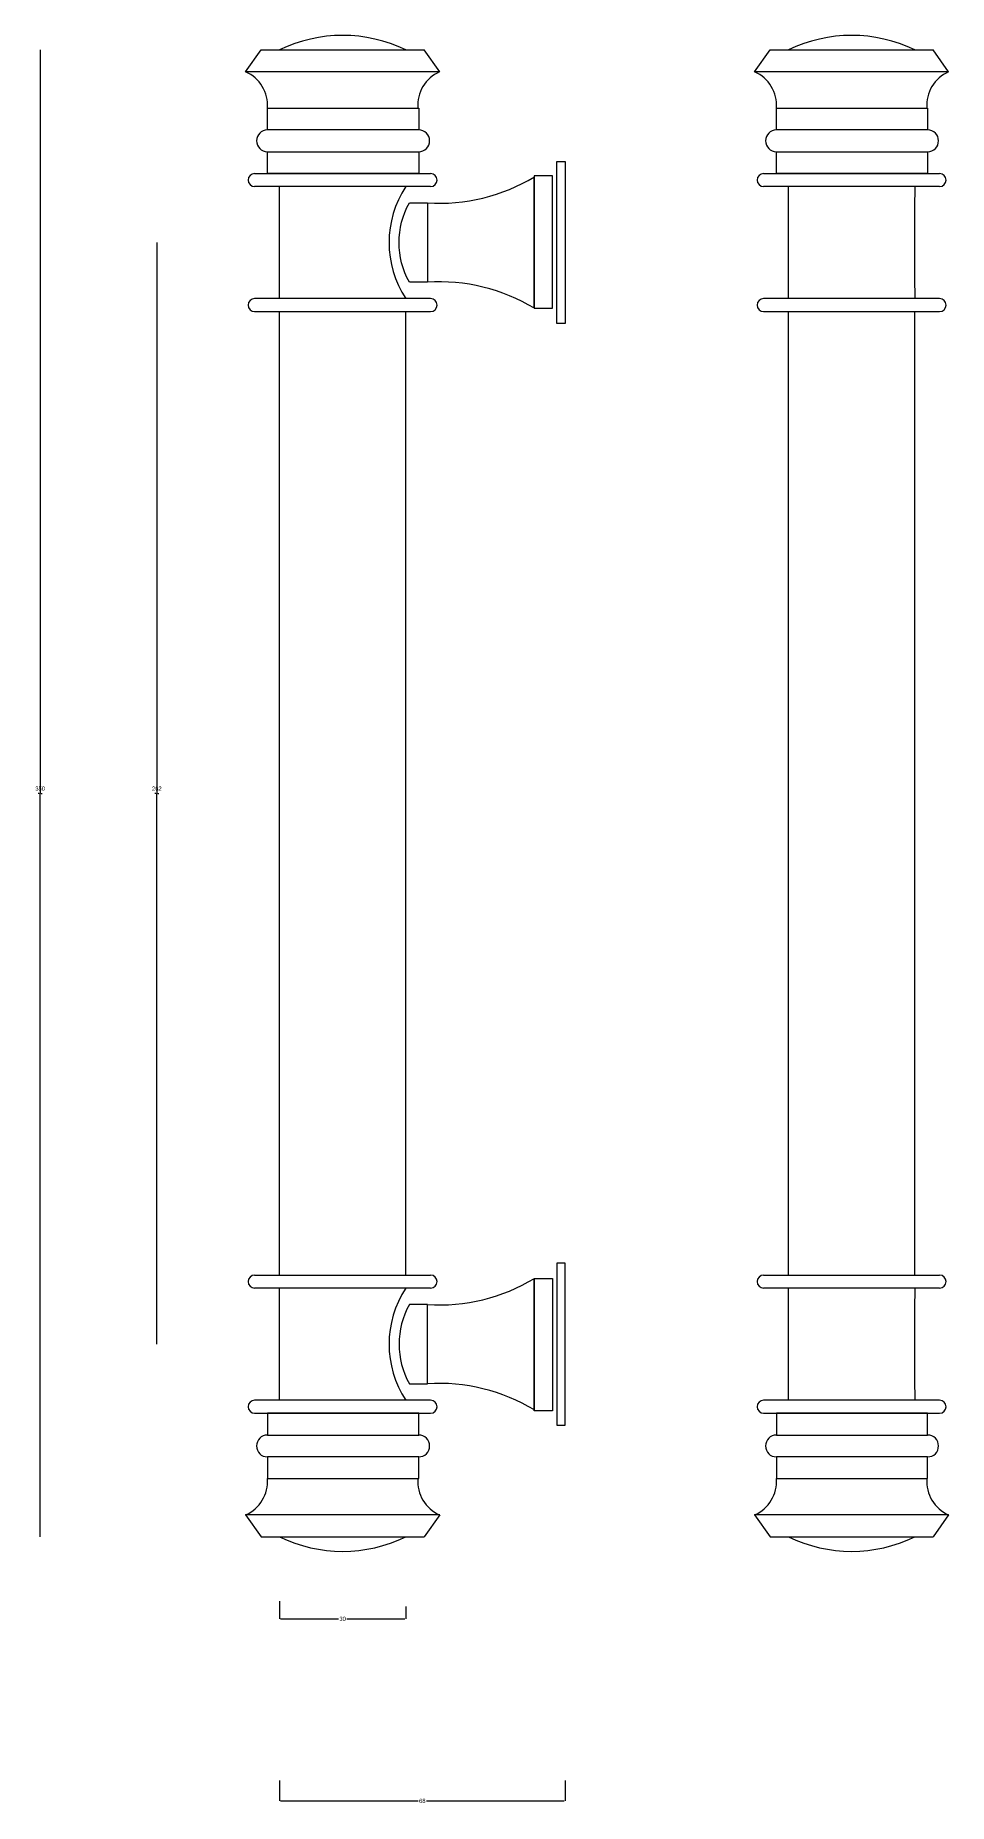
# Model space of a CAD drawing. Header units: metres. Extents: x 616 to 833, y 1112 to 1532.
import ezdxf

# ---------------------------------------------------------------- set-up
doc = ezdxf.new("R2010")
doc.units = ezdxf.units.M
for name, color, linetype in [('3', 3, 'Continuous'), ('7', 7, 'Continuous'), ('DIM', 3, 'Continuous')]:
    doc.layers.add(name, color=color, linetype=linetype)
doc.dimstyles.get("Standard").update_dxf_attribs({"dimtxt": 2.5, "dimasz": 2.5, "dimexe": 1.25, "dimexo": 0.625, "dimtad": 1, "dimcen": 2.5, "dimazin": 3, "dimtfac": 1, "dimtmove": 0, "dimatfit": 3})

# ---------------------------------------------------------------- blocks, each defined once
blk = doc.blocks.new('*D1')
for p, q in [((617.23, 1528.36), (617.23, 1351.83)), ((616.98, 1351.83), (616.73, 1351.83)), ((617.23, 1175.29), (617.23, 1351.83)), ((617.23, 1351.83), (617.23, 1351.83)), ((617.48, 1351.83), (617.73, 1351.83))]:
    blk.add_line(p, q)
at = {"layer": 'Defpoints'}
for p in [(617.23, 1528.36), (617.23, 1351.83), (617.23, 1175.29)]:
    blk.add_point(p, dxfattribs=at)
at = {"layer": 'DIM', "insert": (617.23, 1352.955), "char_height": 1, "attachment_point": 5}
blk.add_mtext('350', dxfattribs=at)
blk = doc.blocks.new('*D2')
for p, q in [((674.06, 1117.41), (674.06, 1112.58)), ((741.91, 1117.41), (741.91, 1112.58)), ((674.31, 1112.58), (706.985, 1112.58)), ((708.985, 1112.58), (741.66, 1112.58))]:
    blk.add_line(p, q)
at = {"layer": 'Defpoints'}
for p in [(674.06, 1117.41), (741.91, 1117.41), (674.06, 1112.58)]:
    blk.add_point(p, dxfattribs=at)
at = {"layer": 'DIM', "insert": (707.985, 1112.58), "char_height": 1, "attachment_point": 5}
blk.add_mtext('68', dxfattribs=at)
blk = doc.blocks.new('*D3')
for p, q in [((674.06, 1159.97), (674.06, 1155.8)), ((674.31, 1155.8), (688.06, 1155.8)), ((690.06, 1155.8), (703.81, 1155.8)), ((704.06, 1158.72), (704.06, 1155.8))]:
    blk.add_line(p, q)
at = {"layer": 'Defpoints'}
for p in [(674.06, 1159.97), (674.06, 1155.8), (704.06, 1158.72)]:
    blk.add_point(p, dxfattribs=at)
at = {"layer": 'DIM', "insert": (689.06, 1155.8), "char_height": 1, "attachment_point": 5}
blk.add_mtext('30', dxfattribs=at)
blk = doc.blocks.new('*D4')
for p, q in [((644.94, 1482.63), (644.94, 1351.83)), ((644.69, 1351.83), (644.44, 1351.83)), ((644.94, 1221.03), (644.94, 1351.83)), ((644.94, 1351.83), (644.94, 1351.83)), ((645.19, 1351.83), (645.44, 1351.83))]:
    blk.add_line(p, q)
at = {"layer": 'Defpoints'}
for p in [(644.94, 1482.63), (644.94, 1351.83), (644.94, 1221.03)]:
    blk.add_point(p, dxfattribs=at)
at = {"layer": 'DIM', "insert": (644.94, 1352.955), "char_height": 1, "attachment_point": 5}
blk.add_mtext('262', dxfattribs=at)

msp = doc.modelspace()

# ---------------------------------------------------------------- linework, layer by layer
at = {"layer": '3'}
for p, q in [((669.72, 1528.36), (708.4, 1528.36)), ((790.59, 1528.36), (829.27, 1528.36)), ((712.11, 1523.19), (666.02, 1523.19)), ((832.97, 1523.19), (786.89, 1523.19)), ((671.2, 1514.56), (706.92, 1514.56)), ((671.2, 1514.56), (707.12, 1514.56)), ((792.07, 1514.56), (827.99, 1514.56)), ((792.07, 1514.56), (827.79, 1514.56)), ((707.12, 1509.39), (671.2, 1509.39)), ((707.12, 1509.39), (671.2, 1509.39)), ((827.99, 1509.39), (792.07, 1509.39)), ((827.99, 1509.39), (792.07, 1509.39)), ((671.2, 1504.21), (707.12, 1504.21)), ((671.2, 1504.21), (707.12, 1504.21)), ((792.07, 1504.21), (827.99, 1504.21)), ((792.07, 1504.21), (827.99, 1504.21)), ((668.17, 1499.03), (709.96, 1499.03)), ((709.96, 1495.93), (668.17, 1495.93)), ((707.12, 1499.03), (671.2, 1499.03)), ((734.58, 1498.48), (734.58, 1467.02)), ((789.04, 1499.03), (830.83, 1499.03)), ((830.83, 1495.93), (789.04, 1495.93)), ((827.99, 1499.03), (792.07, 1499.03)), ((709.96, 1469.33), (668.17, 1469.33)), ((668.17, 1466.22), (709.96, 1466.22)), ((830.83, 1469.33), (789.04, 1469.33)), ((789.04, 1466.22), (830.83, 1466.22)), ((668.17, 1237.43), (709.96, 1237.43)), ((734.58, 1236.64), (734.58, 1205.42)), ((789.04, 1237.43), (830.83, 1237.43)), ((709.96, 1234.33), (668.17, 1234.33)), ((830.83, 1234.33), (789.04, 1234.33)), ((709.96, 1207.73), (668.17, 1207.73)), ((830.83, 1207.73), (789.04, 1207.73)), ((668.17, 1204.62), (709.96, 1204.62)), ((707.12, 1204.62), (671.2, 1204.62)), ((789.04, 1204.62), (830.83, 1204.62)), ((827.99, 1204.62), (792.07, 1204.62)), ((671.2, 1199.45), (707.12, 1199.45)), ((671.2, 1199.45), (707.12, 1199.45)), ((792.07, 1199.45), (827.99, 1199.45)), ((792.07, 1199.45), (827.99, 1199.45)), ((707.12, 1194.27), (671.2, 1194.27)), ((707.12, 1194.27), (671.2, 1194.27)), ((827.99, 1194.27), (792.07, 1194.27)), ((827.99, 1194.27), (792.07, 1194.27)), ((671.2, 1189.1), (706.92, 1189.1)), ((671.2, 1189.1), (707.12, 1189.1)), ((792.07, 1189.1), (827.99, 1189.1)), ((792.07, 1189.1), (827.79, 1189.1)), ((712.11, 1180.47), (666.02, 1180.47)), ((832.97, 1180.47), (786.89, 1180.47)), ((669.72, 1175.29), (708.4, 1175.29)), ((790.59, 1175.29), (829.27, 1175.29))]:
    msp.add_line(p, q, dxfattribs=at)
msp.add_lwpolyline([(734.58, 1236.64), (738.93, 1236.64), (738.93, 1205.18), (734.58, 1205.18)], close=True, dxfattribs=at)
at = {"layer": '7'}
for p, q in [((666.02, 1523.19), (669.72, 1528.36)), ((712.11, 1523.19), (708.4, 1528.36)), ((786.89, 1523.19), (790.59, 1528.36)), ((832.97, 1523.19), (829.27, 1528.36)), ((671.2, 1509.39), (671.2, 1514.56)), ((707.12, 1514.56), (707.12, 1509.39)), ((792.07, 1509.39), (792.07, 1514.56)), ((827.99, 1514.56), (827.99, 1509.39)), ((671.2, 1499.03), (671.2, 1504.21)), ((707.12, 1504.21), (707.12, 1499.03)), ((792.07, 1499.03), (792.07, 1504.21)), ((827.99, 1504.21), (827.99, 1499.03)), ((674.06, 1469.33), (674.06, 1495.93)), ((738.93, 1498.48), (734.58, 1498.48)), ((734.58, 1467.02), (734.58, 1498.24)), ((738.93, 1467.02), (738.93, 1498.48)), ((794.93, 1469.33), (794.93, 1495.93)), ((674.06, 1237.43), (674.06, 1466.22)), ((704.06, 1237.43), (704.06, 1466.22)), ((734.58, 1467.02), (738.93, 1467.02)), ((794.93, 1237.43), (794.93, 1466.22)), ((824.93, 1237.43), (824.93, 1466.22)), ((674.06, 1207.73), (674.06, 1234.33)), ((794.93, 1207.73), (794.93, 1234.33)), ((671.2, 1204.62), (671.2, 1199.45)), ((707.12, 1199.45), (707.12, 1204.62)), ((792.07, 1204.62), (792.07, 1199.45)), ((827.99, 1199.45), (827.99, 1204.62)), ((671.2, 1194.27), (671.2, 1189.1)), ((707.12, 1189.1), (707.12, 1194.27)), ((792.07, 1194.27), (792.07, 1189.1)), ((827.99, 1189.1), (827.99, 1194.27)), ((666.02, 1180.47), (669.72, 1175.29)), ((712.11, 1180.47), (708.4, 1175.29)), ((786.89, 1180.47), (790.59, 1175.29)), ((832.97, 1180.47), (829.27, 1175.29))]:
    msp.add_line(p, q, dxfattribs=at)
for points in [[(739.95, 1501.86), (741.91, 1501.86), (741.91, 1463.4), (739.95, 1463.4)], [(739.95, 1201.8), (741.91, 1201.8), (741.91, 1240.26), (739.95, 1240.26)]]:
    msp.add_lwpolyline(points, close=True, dxfattribs=at)
for points in [[(709.25, 1492.03), (709.25, 1473.23), (704.91, 1473.23, -0.26), (704.91, 1492.03)], [(709.25, 1211.63), (709.25, 1230.43), (704.91, 1230.43, 0.26), (704.91, 1211.63)]]:
    msp.add_lwpolyline(points, format="xyb", close=True, dxfattribs=at)
for centre, radius, start, end in [((689.06, 1497.64), 34.19, 63.98, 116.02), ((809.93, 1497.64), 34.19, 63.98, 116.02), ((662.55, 1515.23), 8.68, 355.58, 66.4), ((715.58, 1515.23), 8.68, 113.6, 184.42), ((783.42, 1515.23), 8.68, 355.58, 66.4), ((836.45, 1515.23), 8.68, 113.6, 184.42), ((671.2, 1506.8), 2.59, 90, 270), ((707.12, 1506.8), 2.59, 270, 90), ((792.07, 1506.8), 2.59, 90, 270), ((827.99, 1506.8), 2.59, 270, 90), ((668.17, 1497.48), 1.55, 90, 270), ((724.28, 1482.63), 24.2, 146.66, 213.34), ((712, 1535.62), 43.68, 266.39, 301.14), ((709.96, 1497.48), 1.55, 270, 90), ((789.04, 1497.48), 1.55, 90, 270), ((2180.55, 1482.63), 1355.68, 179.44, 180.56), ((830.83, 1497.48), 1.55, 270, 90), ((712, 1429.63), 43.68, 58.86, 93.61), ((668.17, 1467.78), 1.55, 90, 270), ((709.96, 1467.78), 1.55, 270, 90), ((789.04, 1467.78), 1.55, 90, 270), ((830.83, 1467.78), 1.55, 270, 90), ((668.17, 1235.88), 1.55, 90, 270), ((712, 1274.02), 43.68, 266.39, 301.14), ((709.96, 1235.88), 1.55, 270, 90), ((789.04, 1235.88), 1.55, 90, 270), ((830.83, 1235.88), 1.55, 270, 90), ((724.28, 1221.03), 24.2, 146.66, 213.34), ((2294.54, 1221.03), 1469.67, 179.48, 180.52), ((712, 1168.03), 43.68, 58.86, 93.61), ((668.17, 1206.18), 1.55, 90, 270), ((709.96, 1206.18), 1.55, 270, 90), ((789.04, 1206.18), 1.55, 90, 270), ((830.83, 1206.18), 1.55, 270, 90), ((671.2, 1196.86), 2.59, 90, 270), ((707.12, 1196.86), 2.59, 270, 90), ((792.07, 1196.86), 2.59, 90, 270), ((827.99, 1196.86), 2.59, 270, 90), ((662.55, 1188.43), 8.68, 293.6, 4.42), ((715.58, 1188.43), 8.68, 175.58, 246.4), ((783.42, 1188.43), 8.68, 293.6, 4.42), ((836.45, 1188.43), 8.68, 175.58, 246.4), ((689.06, 1206.02), 34.19, 243.98, 296.02), ((809.93, 1206.02), 34.19, 243.98, 296.02)]:
    msp.add_arc(centre, radius, start, end, dxfattribs=at)

# ---------------------------------------------------------------- dimensions: what is measured, and where the dimension line sits
at = {"layer": 'DIM'}
for base, p1, p2, text, picture, middle in [((617.23, 1351.83), (617.23, 1528.36), (617.23, 1175.29), '350', '*D1', (617.23, 1352.955)), ((644.94, 1351.83), (644.94, 1482.63), (644.94, 1221.03), '262', '*D4', (644.94, 1352.955)), ((674.06, 1112.58), (674.06, 1117.41), (741.91, 1117.41), '68', '*D2', (707.985, 1112.58))]:
    dim = msp.add_linear_dim(base=base, p1=p1, p2=p2, text=text, dimstyle='Standard', dxfattribs=at)
    dim.commit()
    dim.dimension.update_dxf_attribs({"geometry": picture, "text_midpoint": middle})
dim = msp.add_linear_dim(base=(674.06, 1155.8), p1=(674.06, 1159.97), p2=(704.06, 1158.72), dimstyle='Standard', dxfattribs=at)
dim.commit()
dim.dimension.update_dxf_attribs({"geometry": '*D3', "text_midpoint": (689.06, 1155.8)})

doc.saveas('drawing.dxf')
